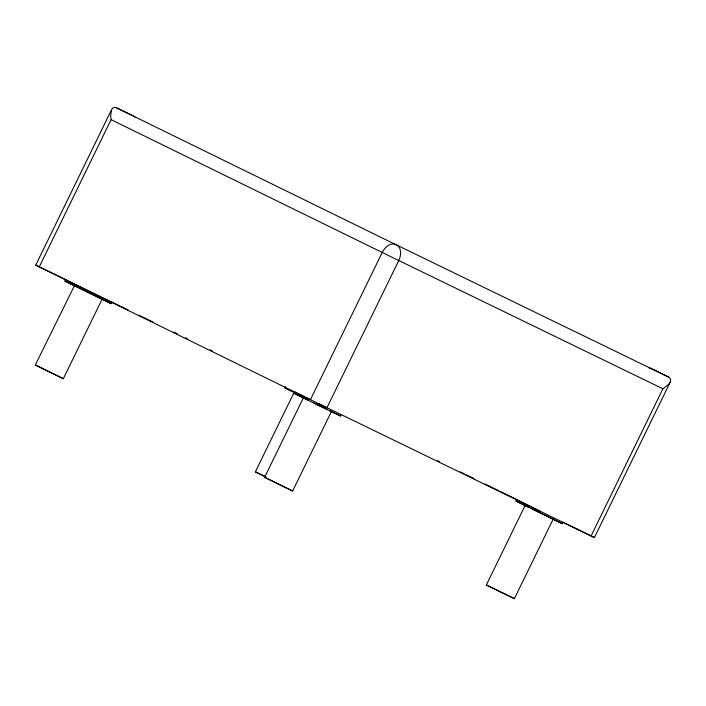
<?xml version="1.0" encoding="UTF-8"?>
<svg xmlns="http://www.w3.org/2000/svg" width="706" height="706" viewBox="0 0 706 706"><rect width="100%" height="100%" fill="white"/><g stroke="black" fill="none" stroke-linecap="round" stroke-linejoin="round"><path stroke-width="1.06" d="M396.613 245.017A13.017 8.719 -64.1 0 1 398.758 260.54L326.949 407.75L294.931 392.024L294.252 393.427L317.682 404.909L318.371 403.505L594.399 537.584L670.232 382.114L670.7 380.04L670.065 378.275L668.37 376.951L651.629 368.753A13.944 9.999 -64.1 0 0 649.202 367.958M134.917 117.143A13.961 9.734 -63.9 0 0 132.86 115.749L116.552 107.833L114.54 107.347L112.836 107.965L111.574 109.659L110.657 115.705L111.071 119.658L39.271 266.868L310.428 399.693L382.228 252.474A13.017 8.446 -63.9 0 1 395.528 244.488M39.271 266.868L35.741 265.129L111.574 109.659M64.934 281.103L65.623 279.7L111.883 302.265L111.195 303.668L64.934 281.103L74.448 285.727L35.3 364.993L45.872 370.182L63.337 378.672L102.088 299.22L101.558 298.956M88.374 292.584L89.053 291.181M294.773 392.73L285.012 387.947L285.692 386.544M265.941 477.018L255.369 471.837L294.12 392.386L294.649 392.651M330.876 411.28L331.396 411.545L292.646 490.997L275.181 482.507L264.609 477.318L303.359 397.875L303.792 398.078M317.682 404.909L340.513 415.993L341.192 414.59M515.998 501.092L516.677 499.689L540.108 511.17L539.428 512.565L515.998 501.092L525.502 505.708M552.621 518.945L553.142 519.21L514.392 598.653L496.927 590.163L486.355 584.983L525.105 505.531L525.538 505.734M539.428 512.565L562.258 523.649L562.938 522.246M591.09 535.986L662.89 388.777L668.697 384.364L670.232 382.114M395.589 244.505L668.37 376.951M35.741 265.129L65.764 279.691M102.088 299.22L74.051 285.551M331.396 411.545L329.614 410.689M553.142 519.21L532.271 509.052M35.3 364.993L49.138 371.709M63.337 378.672L49.499 371.956M255.369 471.837L264.741 476.382M264.609 477.318L278.446 484.034M292.646 490.997L278.817 484.281M486.355 584.983L500.192 591.699M514.392 598.653L500.563 591.937M662.89 388.777L390.533 256.534L111.071 119.658M111.274 301.789L128.095 309.952M138.976 315.238L152.823 321.962M173.597 332.049L177.559 333.973M185.475 337.812L187.452 338.774M210.203 349.823L212.179 350.776M285.012 387.947L294.517 392.562M294.252 393.427L303.756 398.052M327.425 409.63L313.932 403.055M116.552 107.833L396.128 244.779M437.482 460.709L439.459 461.68M460.241 471.864L464.204 473.797M466.181 474.767L474.097 478.65M484.987 483.981L498.842 490.767M500.819 491.738L516.651 499.495M563.167 522.272L594.399 537.584M552.489 518.866L562.258 523.649M101.435 298.885L111.195 303.668M330.743 411.21L340.513 415.993M529.341 507.623L525.105 505.531M307.595 399.958L303.359 397.875"/></g></svg>
